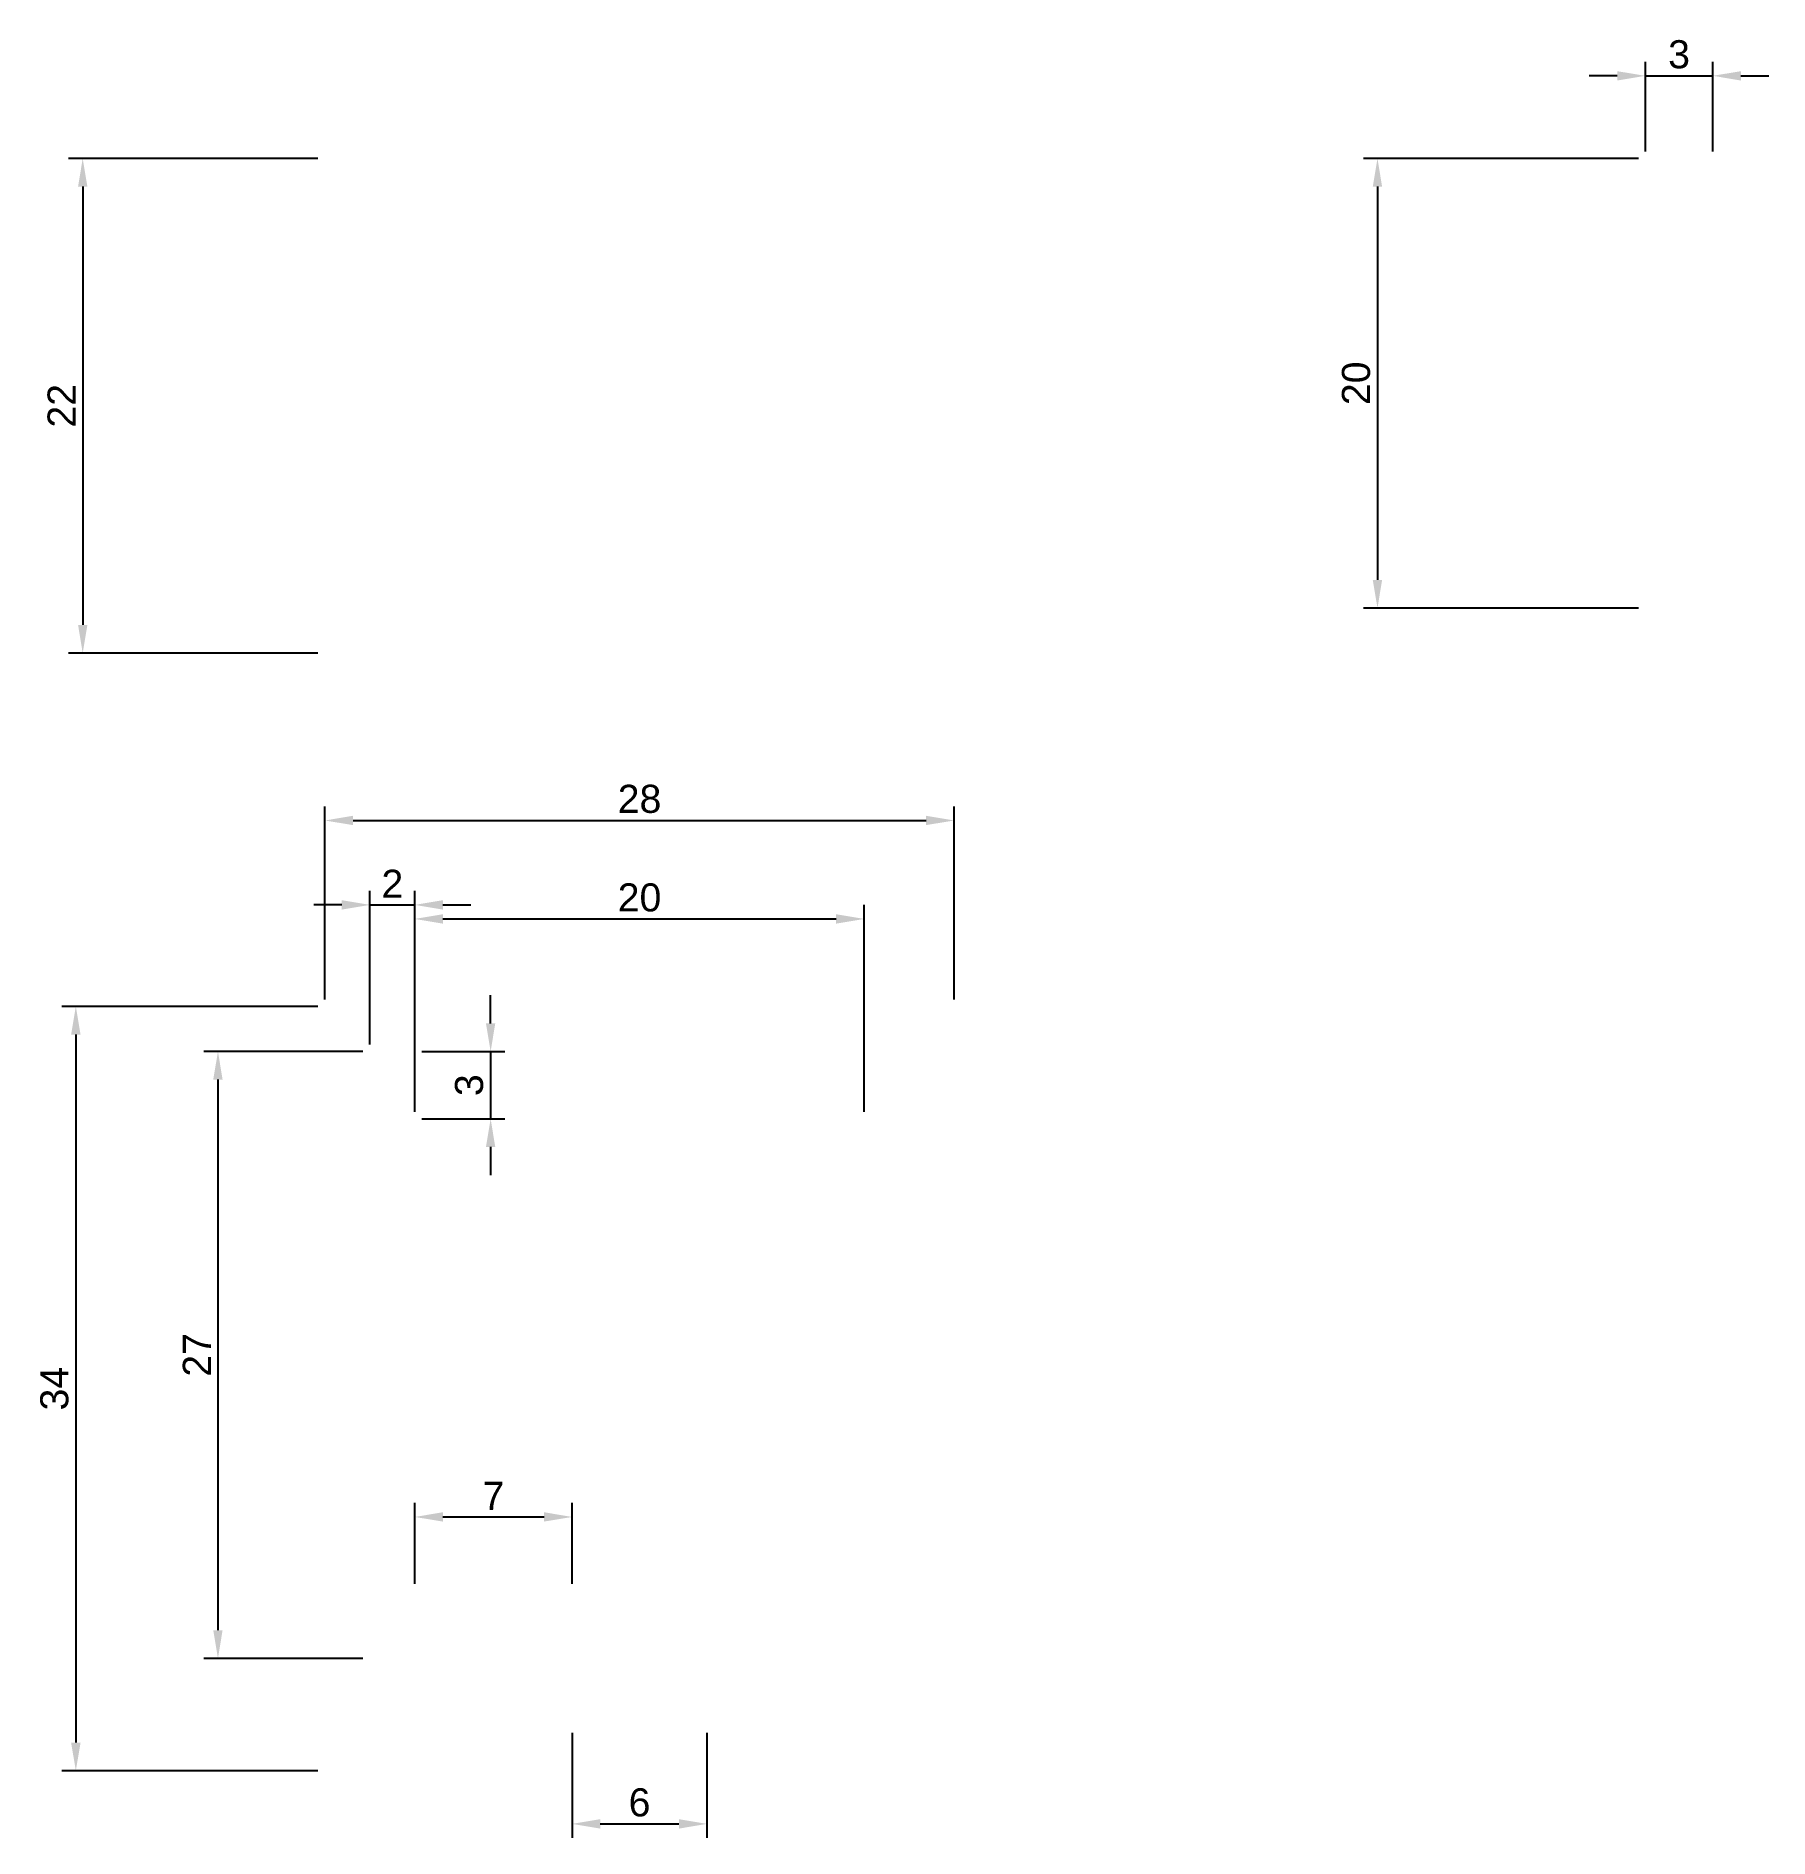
# Paper-space layout '20' of a CAD drawing. Header units: millimetres. Extents: x 9 to 163, y 32 to 193.
import ezdxf

# ---------------------------------------------------------------- set-up
doc = ezdxf.new("R2010")
doc.units = ezdxf.units.MM
doc.styles.get("Standard").update_dxf_attribs({"font": 'arial.ttf'})
doc.dimstyles.new('ISO-25', dxfattribs={"dimtxt": 2.5, "dimasz": 2.5, "dimexe": 1.25, "dimexo": 0.625, "dimtad": 1, "dimtxsty": 'Standard', "dimcen": 2.5, "dimclrd": 1, "dimclre": 1, "dimclrt": 1, "dimadec": 0, "dimazin": 0, "dimtfac": 1, "dimtmove": 0, "dimatfit": 3, "dimfxl": 1, "dimarcsym": 0})

# ---------------------------------------------------------------- blocks, each defined once
blk = doc.blocks.new('*D33')
at = {"color": 1, "lineweight": -2, "transparency": 16777216}
for p, q in [((34.22, 181.74), (12.03, 181.74)), ((13.28, 179.24), (13.28, 140.24)), ((34.22, 137.74), (12.03, 137.74))]:
    blk.add_line(p, q, dxfattribs=at)
at = {"color": 1, "transparency": 16777216}
for points in [[(12.87, 179.24), (13.7, 179.24), (13.28, 181.74)], [(12.87, 140.24), (13.7, 140.24), (13.28, 137.74)]]:
    blk.add_solid(points, dxfattribs=at)
at = {"layer": 'Defpoints', "color": 0, "transparency": 16777216}
for p in [(34.84, 181.74), (13.28, 137.74), (34.84, 137.74)]:
    blk.add_point(p, dxfattribs=at)
at = {"color": 1, "transparency": 16777216, "insert": (11.4, 159.74), "char_height": 2.5, "attachment_point": 5, "rotation": 90}
blk.add_mtext('22', dxfattribs=at)
blk = doc.blocks.new('*D34')
at = {"color": 1, "lineweight": -2, "transparency": 16777216}
for p, q in [((34.22, 106.29), (11.42, 106.29)), ((12.67, 103.79), (12.67, 40.79)), ((34.22, 38.29), (11.42, 38.29))]:
    blk.add_line(p, q, dxfattribs=at)
at = {"color": 1, "transparency": 16777216}
for points in [[(12.25, 103.79), (13.09, 103.79), (12.67, 106.29)], [(12.25, 40.79), (13.09, 40.79), (12.67, 38.29)]]:
    blk.add_solid(points, dxfattribs=at)
at = {"layer": 'Defpoints', "color": 0, "transparency": 16777216}
for p in [(34.84, 106.29), (12.67, 38.29), (34.84, 38.29)]:
    blk.add_point(p, dxfattribs=at)
at = {"color": 1, "transparency": 16777216, "insert": (10.77, 72.29), "char_height": 2.5, "attachment_point": 5, "rotation": 90}
blk.add_mtext('34', dxfattribs=at)
blk = doc.blocks.new('*D35')
at = {"color": 1, "lineweight": -2, "transparency": 16777216}
for p, q in [((38.22, 102.29), (24.07, 102.29)), ((25.32, 99.79), (25.32, 50.79)), ((38.22, 48.29), (24.07, 48.29))]:
    blk.add_line(p, q, dxfattribs=at)
at = {"color": 1, "transparency": 16777216}
for points in [[(24.9, 99.79), (25.73, 99.79), (25.32, 102.29)], [(24.9, 50.79), (25.73, 50.79), (25.32, 48.29)]]:
    blk.add_solid(points, dxfattribs=at)
at = {"layer": 'Defpoints', "color": 0, "transparency": 16777216}
for p in [(38.84, 102.29), (25.32, 48.29), (38.84, 48.29)]:
    blk.add_point(p, dxfattribs=at)
at = {"color": 1, "transparency": 16777216, "insert": (23.44, 75.29), "char_height": 2.5, "attachment_point": 5, "rotation": 90}
blk.add_mtext('27', dxfattribs=at)
blk = doc.blocks.new('*D36')
at = {"color": 1, "lineweight": -2, "transparency": 16777216}
for p, q in [((42.84, 96.91), (42.84, 115.33)), ((45.34, 114.08), (80.34, 114.08)), ((82.84, 96.91), (82.84, 115.33))]:
    blk.add_line(p, q, dxfattribs=at)
at = {"color": 1, "transparency": 16777216}
for points in [[(45.34, 114.5), (45.34, 113.66), (42.84, 114.08)], [(80.34, 114.5), (80.34, 113.66), (82.84, 114.08)]]:
    blk.add_solid(points, dxfattribs=at)
at = {"layer": 'Defpoints', "color": 0, "transparency": 16777216}
for p in [(82.84, 114.08), (42.84, 96.29), (82.84, 96.29)]:
    blk.add_point(p, dxfattribs=at)
at = {"color": 1, "transparency": 16777216, "insert": (62.84, 115.98), "char_height": 2.5, "attachment_point": 5}
blk.add_mtext('20', dxfattribs=at)
blk = doc.blocks.new('*D37')
at = {"color": 1, "lineweight": -2, "transparency": 16777216}
for p, q in [((34.84, 106.91), (34.84, 124.09)), ((90.84, 106.91), (90.84, 124.09)), ((37.34, 122.84), (88.34, 122.84))]:
    blk.add_line(p, q, dxfattribs=at)
at = {"color": 1, "transparency": 16777216}
for points in [[(37.34, 123.26), (37.34, 122.43), (34.84, 122.84)], [(88.34, 123.26), (88.34, 122.43), (90.84, 122.84)]]:
    blk.add_solid(points, dxfattribs=at)
at = {"layer": 'Defpoints', "color": 0, "transparency": 16777216}
for p in [(90.84, 122.84), (34.84, 106.29), (90.84, 106.29)]:
    blk.add_point(p, dxfattribs=at)
at = {"color": 1, "transparency": 16777216, "insert": (62.84, 124.75), "char_height": 2.5, "attachment_point": 5}
blk.add_mtext('28', dxfattribs=at)
blk = doc.blocks.new('*D38')
at = {"color": 1, "lineweight": -2, "transparency": 16777216}
for p, q in [((38.84, 102.91), (38.84, 116.58)), ((42.84, 102.91), (42.84, 116.58)), ((36.34, 115.33), (33.84, 115.33)), ((38.84, 115.33), (42.84, 115.33)), ((45.34, 115.33), (47.84, 115.33))]:
    blk.add_line(p, q, dxfattribs=at)
at = {"color": 1, "transparency": 16777216}
for points in [[(36.34, 115.75), (36.34, 114.91), (38.84, 115.33)], [(45.34, 115.75), (45.34, 114.91), (42.84, 115.33)]]:
    blk.add_solid(points, dxfattribs=at)
at = {"layer": 'Defpoints', "color": 0, "transparency": 16777216}
for p in [(42.84, 115.33), (38.84, 102.29), (42.84, 102.29)]:
    blk.add_point(p, dxfattribs=at)
at = {"color": 1, "transparency": 16777216, "insert": (40.84, 117.21), "char_height": 2.5, "attachment_point": 5}
blk.add_mtext('2', dxfattribs=at)
blk = doc.blocks.new('*D39')
at = {"color": 1, "lineweight": -2, "transparency": 16777216}
for p, q in [((42.84, 54.91), (42.84, 62.12)), ((56.84, 54.91), (56.84, 62.12)), ((45.34, 60.87), (54.34, 60.87))]:
    blk.add_line(p, q, dxfattribs=at)
at = {"color": 1, "transparency": 16777216}
for points in [[(45.34, 61.29), (45.34, 60.46), (42.84, 60.87)], [(54.34, 61.29), (54.34, 60.46), (56.84, 60.87)]]:
    blk.add_solid(points, dxfattribs=at)
at = {"layer": 'Defpoints', "color": 0, "transparency": 16777216}
for p in [(56.84, 60.87), (42.84, 54.29), (56.84, 54.29)]:
    blk.add_point(p, dxfattribs=at)
at = {"color": 1, "transparency": 16777216, "insert": (49.84, 62.75), "char_height": 2.5, "attachment_point": 5}
blk.add_mtext('7', dxfattribs=at)
blk = doc.blocks.new('*D40')
at = {"color": 1, "lineweight": -2, "transparency": 16777216}
for p, q in [((56.84, 41.66), (56.84, 32.31)), ((68.84, 41.66), (68.84, 32.31)), ((59.34, 33.56), (66.34, 33.56))]:
    blk.add_line(p, q, dxfattribs=at)
at = {"color": 1, "transparency": 16777216}
for points in [[(59.34, 33.98), (59.34, 33.14), (56.84, 33.56)], [(66.34, 33.98), (66.34, 33.14), (68.84, 33.56)]]:
    blk.add_solid(points, dxfattribs=at)
at = {"layer": 'Defpoints', "color": 0, "transparency": 16777216}
for p in [(56.84, 42.29), (68.84, 42.29), (68.84, 33.56)]:
    blk.add_point(p, dxfattribs=at)
at = {"color": 1, "transparency": 16777216, "insert": (62.84, 35.46), "char_height": 2.5, "attachment_point": 5}
blk.add_mtext('6', dxfattribs=at)
blk = doc.blocks.new('*D41')
at = {"color": 1, "lineweight": -2, "transparency": 16777216}
for p, q in [((152.36, 182.37), (152.36, 190.35)), ((158.36, 182.37), (158.36, 190.35)), ((149.86, 189.1), (147.36, 189.1)), ((152.36, 189.1), (158.36, 189.1)), ((160.86, 189.1), (163.36, 189.1))]:
    blk.add_line(p, q, dxfattribs=at)
at = {"color": 1, "transparency": 16777216}
for points in [[(149.86, 189.51), (149.86, 188.68), (152.36, 189.1)], [(160.86, 189.51), (160.86, 188.68), (158.36, 189.1)]]:
    blk.add_solid(points, dxfattribs=at)
at = {"layer": 'Defpoints', "color": 0, "transparency": 16777216}
for p in [(158.36, 189.1), (152.36, 181.74), (158.36, 181.74)]:
    blk.add_point(p, dxfattribs=at)
at = {"color": 1, "transparency": 16777216, "insert": (155.36, 191), "char_height": 2.5, "attachment_point": 5}
blk.add_mtext('3', dxfattribs=at)
blk = doc.blocks.new('*D43')
at = {"color": 1, "lineweight": -2, "transparency": 16777216}
for p, q in [((49.59, 104.79), (49.59, 107.29)), ((43.47, 102.29), (50.84, 102.29)), ((49.59, 102.29), (49.59, 96.29)), ((43.47, 96.29), (50.84, 96.29)), ((49.59, 93.79), (49.59, 91.29))]:
    blk.add_line(p, q, dxfattribs=at)
at = {"color": 1, "transparency": 16777216}
for points in [[(49.17, 104.79), (50, 104.79), (49.59, 102.29)], [(49.17, 93.79), (50, 93.79), (49.59, 96.29)]]:
    blk.add_solid(points, dxfattribs=at)
at = {"layer": 'Defpoints', "color": 0, "transparency": 16777216}
for p in [(42.84, 102.29), (42.84, 96.29), (49.59, 96.29)]:
    blk.add_point(p, dxfattribs=at)
at = {"color": 1, "transparency": 16777216, "insert": (47.68, 99.29), "char_height": 2.5, "attachment_point": 5, "rotation": 90}
blk.add_mtext('3', dxfattribs=at)
blk = doc.blocks.new('*D44')
at = {"color": 1, "lineweight": -2, "transparency": 16777216}
for p, q in [((151.74, 181.74), (127.27, 181.74)), ((128.52, 179.24), (128.52, 144.24)), ((151.74, 141.74), (127.27, 141.74))]:
    blk.add_line(p, q, dxfattribs=at)
at = {"color": 1, "transparency": 16777216}
for points in [[(128.1, 179.24), (128.93, 179.24), (128.52, 181.74)], [(128.1, 144.24), (128.93, 144.24), (128.52, 141.74)]]:
    blk.add_solid(points, dxfattribs=at)
at = {"layer": 'Defpoints', "color": 0, "transparency": 16777216}
for p in [(152.36, 181.74), (128.52, 141.74), (152.36, 141.74)]:
    blk.add_point(p, dxfattribs=at)
at = {"color": 1, "transparency": 16777216, "insert": (126.62, 161.74), "char_height": 2.5, "attachment_point": 5, "rotation": 90}
blk.add_mtext('20', dxfattribs=at)

psp = doc.layouts.new('20')

# ---------------------------------------------------------------- dimensions: what is measured, and where the dimension line sits
for base, p1, p2, picture, middle in [((158.362, 189.096), (152.362, 181.742), (158.362, 181.742), '*D41', (155.362, 190.998)), ((90.843, 122.845), (34.843, 106.29), (90.843, 106.29), '*D37', (62.843, 124.746)), ((42.843, 115.329), (38.843, 102.29), (42.843, 102.29), '*D38', (40.843, 117.209)), ((82.843, 114.079), (42.843, 96.29), (82.843, 96.29), '*D36', (62.843, 115.981)), ((56.843, 60.874), (42.843, 54.29), (56.843, 54.29), '*D39', (49.843, 62.749)), ((68.843, 33.558), (56.843, 42.29), (68.843, 42.29), '*D40', (62.843, 35.46))]:
    dim = psp.add_linear_dim(base=base, p1=p1, p2=p2, dimstyle='ISO-25', override={"dimlfac": -0.5})
    dim.commit()
    dim.dimension.update_dxf_attribs({"geometry": picture, "text_midpoint": middle})
for base, p1, p2, picture, middle in [((13.282, 137.742), (34.843, 181.742), (34.843, 137.742), '*D33', (11.402, 159.742)), ((128.518, 141.742), (152.362, 181.742), (152.362, 141.742), '*D44', (126.616, 161.742)), ((12.67, 38.29), (34.843, 106.29), (34.843, 38.29), '*D34', (10.768, 72.29)), ((49.586, 96.29), (42.843, 102.29), (42.843, 96.29), '*D43', (47.684, 99.29)), ((25.315, 48.29), (38.843, 102.29), (38.843, 48.29), '*D35', (23.435, 75.29))]:
    dim = psp.add_linear_dim(base=base, p1=p1, p2=p2, angle=90, dimstyle='ISO-25', override={"dimlfac": -0.5})
    dim.commit()
    dim.dimension.update_dxf_attribs({"geometry": picture, "text_midpoint": middle})

doc.saveas('drawing.dxf')
